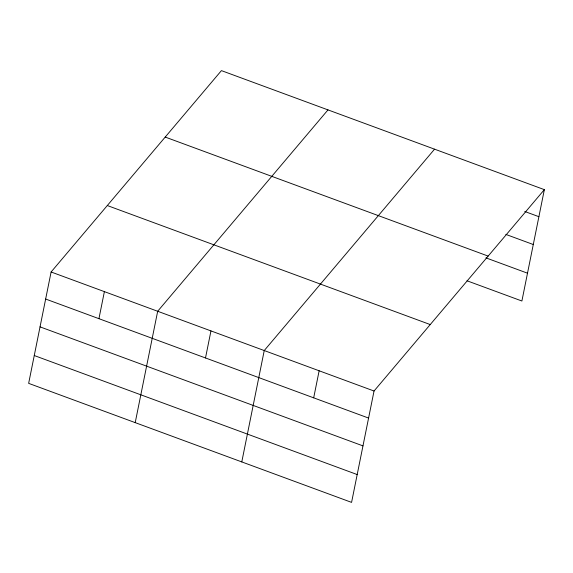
<?xml version="1.0" encoding="UTF-8"?>
<svg xmlns="http://www.w3.org/2000/svg" width="573" height="573" viewBox="0 0 573 573"><rect width="100%" height="100%" fill="white"/><g stroke="black" fill="none" stroke-linecap="round" stroke-linejoin="round"><path stroke-width="0.86" d="M51.104 271.989L28.65 383.358L351.578 502.385L374.04 391.015L544.35 189.642L221.422 70.615L51.104 271.989L374.04 391.015M98.936 318.681L104.386 291.628M135.214 422.638L157.675 311.268L327.985 109.894M205.499 357.96L210.957 330.908M241.785 461.917L264.239 350.547L434.556 149.173M313.682 397.834L319.14 370.781M544.35 189.642L521.896 301.011L466.995 280.777M524.753 211.48L538.892 216.694M505.837 234.4L533.284 244.521M165.217 137.069L488.146 256.095M485.918 257.857L527.504 273.185M107.309 205.535L430.237 324.562M45.654 299.042L368.582 418.068M40.038 326.868L362.974 445.887M34.258 355.532L357.194 474.559"/></g></svg>
